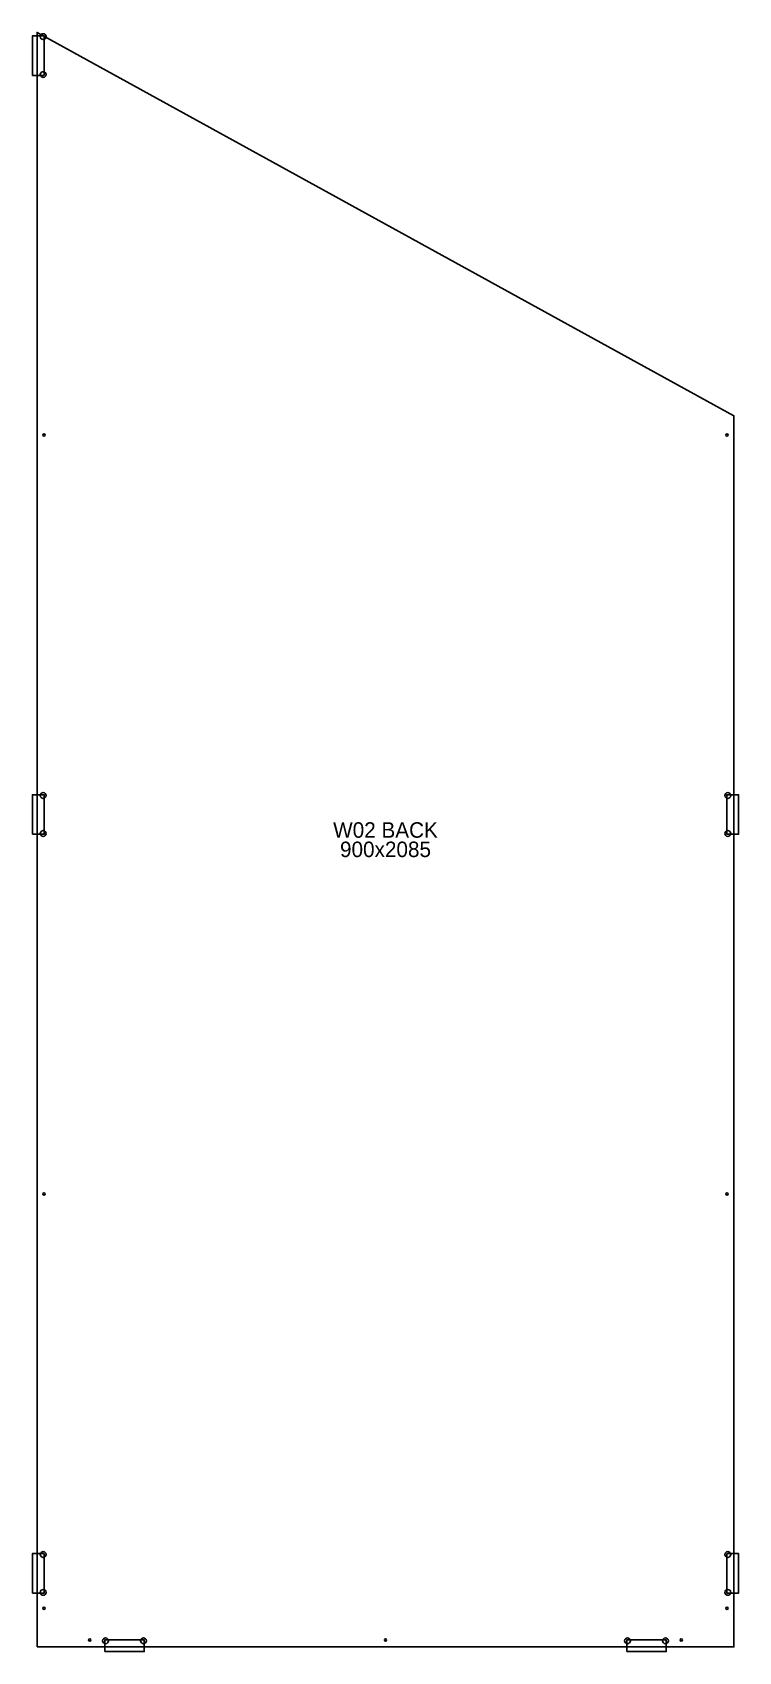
# Model space of a CAD drawing. Extents: x -6 to 906, y -6 to 2085.
import ezdxf
from ezdxf.enums import TextEntityAlignment as Align

# ---------------------------------------------------------------- set-up
doc = ezdxf.new("R2010")
doc.units = 0
for name, color, linetype in [('OUTLINE', 7, 'CONTINUOUS'), ('PUZZLE_HOLES_7_5MM', 3, 'CONTINUOUS'), ('PUZZLE_SOCKET', 1, 'CONTINUOUS'), ('SCREWS_3MM', 4, 'CONTINUOUS'), ('UNIT_NUMBER', 94, 'CONTINUOUS')]:
    doc.layers.add(name, color=color, linetype=linetype)

msp = doc.modelspace()

# ---------------------------------------------------------------- linework, layer by layer
at = {"layer": 'OUTLINE'}
msp.add_lwpolyline([(0, 0), (900, 0), (900, 1590), (0, 2085)], close=True, dxfattribs=at)
at = {"layer": 'PUZZLE_HOLES_7_5MM'}
for centre in [(8, 2079.5), (8, 2030.5), (8, 1099.5), (892, 1099.5), (8, 1050.5), (892, 1050.5), (8, 119.5), (892, 119.5), (8, 70.5), (892, 70.5), (88.5, 8), (137.5, 8), (762.5, 8), (811.5, 8)]:
    msp.add_circle(centre, 3.75, dxfattribs=at)
at = {"layer": 'PUZZLE_SOCKET'}
for points in [[(-6, 2029.5), (9, 2029.5), (9, 2080.5), (-6, 2080.5)], [(-6, 1049.5), (9, 1049.5), (9, 1100.5), (-6, 1100.5)], [(891, 1049.5), (906, 1049.5), (906, 1100.5), (891, 1100.5)], [(-6, 69.5), (9, 69.5), (9, 120.5), (-6, 120.5)], [(891, 69.5), (906, 69.5), (906, 120.5), (891, 120.5)], [(87.5, -6), (138.5, -6), (138.5, 9), (87.5, 9)], [(761.5, -6), (812.5, -6), (812.5, 9), (761.5, 9)]]:
    msp.add_lwpolyline(points, close=True, dxfattribs=at)
at = {"layer": 'SCREWS_3MM'}
for centre in [(9, 1565), (891, 1565), (9, 585), (891, 585), (9, 50), (891, 50), (68, 9), (450, 9), (832, 9)]:
    msp.add_circle(centre, 1.5, dxfattribs=at)

# ---------------------------------------------------------------- texts
at = {"layer": 'UNIT_NUMBER'}
for s, p in [('W02 BACK', (450, 1055)), ('900x2085', (450, 1030))]:
    msp.add_text(s, height=20, dxfattribs=at).set_placement(p, align=Align.MIDDLE_CENTER)

doc.saveas('drawing.dxf')
